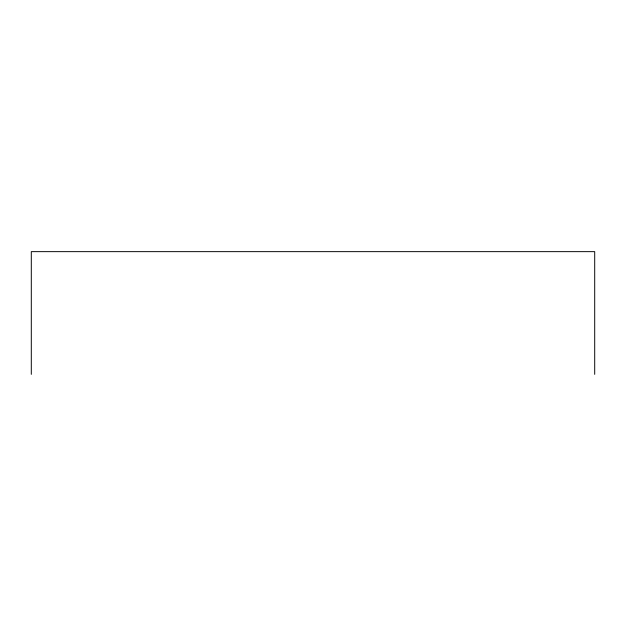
<?xml version="1.0" encoding="UTF-8"?>
<svg xmlns="http://www.w3.org/2000/svg" width="626" height="626" viewBox="0 0 626 626"><rect width="100%" height="100%" fill="white"/><g stroke="black" fill="none" stroke-linecap="round" stroke-linejoin="round"><path stroke-width="0.94" d="M594.7 374.356L594.7 251.644L31.3 251.644L31.3 374.356"/></g></svg>
